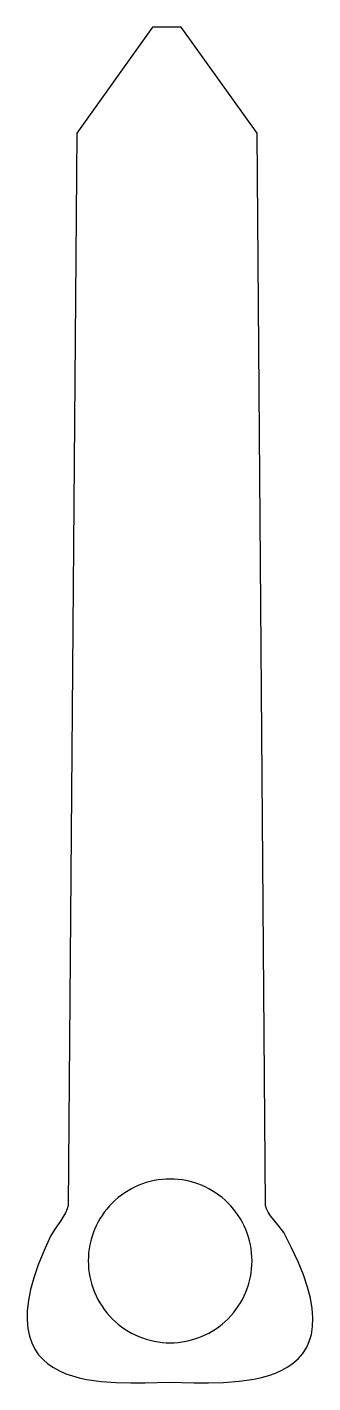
# Model space of a CAD drawing. Extents: x -3.5 to 3.5, y -4.4 to 28.8.
import ezdxf

# ---------------------------------------------------------------- set-up
doc = ezdxf.new("R2010")
doc.units = 0
doc.layers.add('3BACKPLATE', color=18, linetype='CONTINUOUS')
doc.layers.add('LAYER_1', color=18, linetype='CONTINUOUS')

msp = doc.modelspace()

# ---------------------------------------------------------------- linework, layer by layer
at = {"layer": '3BACKPLATE'}
msp.add_lwpolyline([(2.139, 26.18), (0.28, 28.774), (-0.422, 28.774), (-2.268, 26.18), (-2.482, -0.017), (-2.504, -0.101), (-2.546, -0.195), (-2.67, -0.399), (-2.807, -0.6), (-2.908, -0.768), (-3.075, -1.132), (-3.211, -1.471), (-3.317, -1.785), (-3.397, -2.076), (-3.45, -2.344), (-3.478, -2.591), (-3.482, -2.816), (-3.465, -3.022), (-3.427, -3.209), (-3.369, -3.378), (-3.293, -3.529), (-3.201, -3.665), (-3.094, -3.785), (-2.973, -3.89), (-2.839, -3.982), (-2.694, -4.061), (-2.54, -4.129), (-2.378, -4.185), (-2.208, -4.232), (-2.033, -4.269), (-1.672, -4.321), (-1.306, -4.347), (-0.945, -4.354), (-0.602, -4.351), (-0.008, -4.339), (0.593, -4.35), (0.945, -4.352), (1.317, -4.343), (1.694, -4.315), (1.881, -4.291), (2.065, -4.26), (2.245, -4.221), (2.419, -4.172), (2.585, -4.114), (2.742, -4.044), (2.888, -3.962), (3.023, -3.867), (3.144, -3.759), (3.249, -3.636), (3.338, -3.497), (3.409, -3.342), (3.461, -3.169), (3.491, -2.978), (3.498, -2.768), (3.481, -2.538), (3.438, -2.286), (3.368, -2.013), (3.269, -1.717), (3.14, -1.397), (2.979, -1.052), (2.785, -0.682), (2.677, -0.531), (2.534, -0.36), (2.465, -0.273), (2.406, -0.186), (2.362, -0.101), (2.339, -0.022)], close=True, dxfattribs=at)
at = {"layer": 'LAYER_1'}
msp.add_lwpolyline([(0.011, 0.626, 0.414214), (-1.989, -1.374, 0.414214), (0.011, -3.374, 0.414214), (2.011, -1.374, 0.414214)], format="xyb", close=True, dxfattribs=at)

doc.saveas('drawing.dxf')
